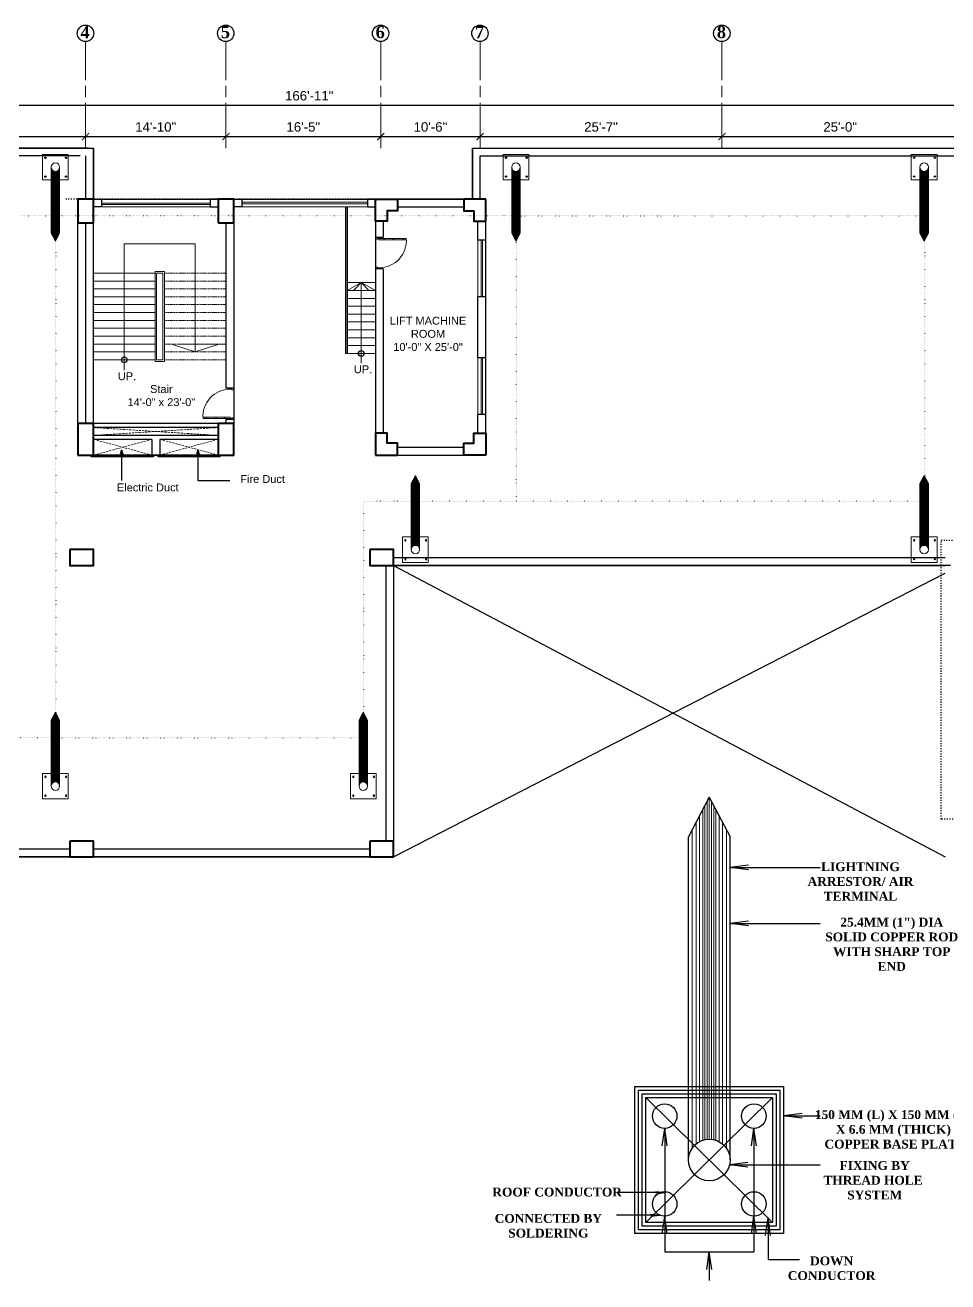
# Model space of a CAD drawing. Header units: inches. Extents: x -12 to 20935469, y -1604 to 24729220.
# Drawn here: x 20842453 to 20845664, y 24645651 to 24650026 of the extents above; entities that cross this region are included whole.
import ezdxf

# ---------------------------------------------------------------- set-up
doc = ezdxf.new("R2010")
doc.units = ezdxf.units.IN
doc.header["$LTSCALE"] = 0.03
doc.header["$MEASUREMENT"] = 0
doc.header["$PDMODE"] = 32
doc.header["$PDSIZE"] = 15
for name, pattern in [('ACAD_ISO03W100', [30, 12, -18]), ('ACAD_ISO08W100', [36, 24, -3, 6, -3]), ('DASHED2', [0.375, 0.25, -0.125]), ('DOT', [0.25, 0, -0.25])]:
    doc.linetypes.add(name, pattern=pattern)
for name, color, linetype, lineweight in [('column', 1, 'Continuous', 40), ('Dim Line', 252, 'Continuous', 13), ('Door', 7, 'Continuous', 18), ('Dot', 253, 'Continuous', 0), ('Gas', 21, 'Continuous', 5), ('Grid Line', 252, 'Continuous', 18), ('HAS-1', 8, 'Continuous', 5), ('line', 7, 'Continuous', 9), ('Main Wall', 7, 'Continuous', 30), ('RAIL', 23, 'Continuous', 13), ('STAIR', 46, 'Continuous', 15), ('wind.', 150, 'Continuous', 20)]:
    doc.layers.add(name, color=color, linetype=linetype, lineweight=lineweight)
for name, color, linetype in [('QP TEX', 7, 'Continuous'), ('TEXT', 7, 'Continuous'), ('w', 188, 'DOT')]:
    doc.layers.add(name, color=color, linetype=linetype)
doc.styles.add('2', font='swisscl.ttf')
doc.styles.add('RomanS', font='arial.ttf', dxfattribs={"height": 12})
doc.styles.get("Standard").update_dxf_attribs({"font": 'timesbd.ttf'})
doc.dimstyles.new('Aec_Arch_I', dxfattribs={"dimscale": 96, "dimtxt": 12, "dimasz": 0.09375, "dimexe": 0.125, "dimexo": 0.125, "dimgap": 0.0625, "dimtad": 1, "dimdec": 0, "dimzin": 3, "dimdsep": 46, "dimlunit": 4, "dimtxsty": 'RomanS', "dimblk1": 'ARCHTICK', "dimblk2": 'ARCHTICK', "dimsah": 1, "dimcen": 0.09375, "dimdle": 0.125, "dimadec": 0, "dimazin": 0, "dimtfac": 0.75, "dimtdec": 0, "dimtmove": 2, "dimatfit": 3, "dimldrblk": 'ARCHTICK', "dimfxl": 1, "dimfrac": 1, "dimtolj": 1, "dimtzin": 0, "dimarcsym": 0})
doc.dimstyles.new('arch grid', dxfattribs={"dimtxt": 250, "dimasz": 100, "dimexe": 10, "dimexo": 10, "dimgap": 0.09, "dimtad": 0, "dimdec": 0, "dimzin": 0, "dimdsep": 46, "dimtxsty": 'Standard', "dimblk": 'DOT', "dimcen": 50, "dimdle": 50, "dimclrd": 256, "dimclre": 256, "dimadec": 0, "dimazin": 0, "dimtfac": 1, "dimtdec": 0, "dimtofl": 0, "dimtmove": 0, "dimatfit": 3, "dimldrblk": 'DOT', "dimfxl": 200, "dimfxlon": 1, "dimtolj": 1, "dimtzin": 0, "dimlwd": -1, "dimlwe": -1, "dimarcsym": 1})

# ---------------------------------------------------------------- blocks, each defined once
blk = doc.blocks.new('Door_45')
at = {"layer": 'Door'}
for p, q in [((1.5, 5), (1.5, 44)), ((1.5, 40), (2.2, 40)), ((2.2, 40), (2.2, 39.5)), ((2.2, 39.5), (2.7, 39.5)), ((2.7, 39.5), (2.7, 40)), ((2.7, 40), (3.5, 40)), ((3.5, 44), (3.5, 5)), ((1.5, 25.8), (2.2, 25.8)), ((2.2, 25.8), (2.2, 25.3)), ((2.2, 25.3), (2.7, 25.3)), ((2.7, 25.8), (3.5, 25.8)), ((2.7, 25.3), (2.7, 25.8)), ((0, 0), (0, 5)), ((0, 5), (1.5, 5)), ((1.5, 12.6), (2.2, 12.6)), ((3.5, 5), (1.5, 5)), ((1.5, 5), (1.5, 3)), ((1.5, 3), (2.5, 3)), ((2.2, 12.6), (2.2, 13.1)), ((2.2, 13.1), (2.7, 13.1)), ((2.5, 3), (2.5, 0)), ((2.7, 13.1), (2.7, 12.6)), ((2.7, 12.6), (3.5, 12.6)), ((42.5, 3), (42.5, 0)), ((43.5, 3), (42.5, 3)), ((45, 5), (43.5, 5)), ((43.5, 5), (43.5, 3)), ((45, 0), (45, 5)), ((2.5, 0), (0, 0)), ((42.5, 0), (45, 0))]:
    blk.add_line(p, q, dxfattribs=at)
blk.add_arc((4.7, 5.3), 38.8, 359.6233, 94.6685, dxfattribs=at)
blk = doc.blocks.new('FGTGRFG')
at = {"ltscale": 50}
for p, q in [((5098305, 4836108), (5098211, 4835930)), ((5098305, 4836108), (5098399, 4835930)), ((5098211, 4834468), (5098211, 4835930)), ((5098399, 4834468), (5098399, 4835930))]:
    blk.add_line(p, q, dxfattribs=at)
blk.add_lwpolyline([(5098019, 4834750), (5098591, 4834750), (5098591, 4834186), (5098019, 4834186)], close=True, dxfattribs=at)
blk.add_circle((5098305, 4834468), 94.1, dxfattribs=at)
at = {"layer": 'HAS-1', "lineweight": 5, "ltscale": 50}
for p, q in [((5098228, 4834522), (5098228, 4835962)), ((5098245, 4834540), (5098245, 4835995)), ((5098261, 4834551), (5098261, 4836024)), ((5098275, 4834557), (5098275, 4836052)), ((5098285, 4834560), (5098285, 4836070)), ((5098295, 4834562), (5098295, 4836089)), ((5098305, 4834562), (5098305, 4836108)), ((5098315, 4834562), (5098315, 4836089)), ((5098325, 4834560), (5098325, 4836070)), ((5098335, 4834557), (5098335, 4836052)), ((5098349, 4834551), (5098349, 4836024)), ((5098365, 4834540), (5098365, 4835995)), ((5098382, 4834522), (5098382, 4835962))]:
    blk.add_line(p, q, dxfattribs=at)
blk = doc.blocks.new('ant')
at = {"layer": 'QP TEX'}
for p, q in [((20822761.1, 24641601.9), (20822761.1, 24641589.8)), ((20822761.1, 24641589.8), (20822761.1, 24641572.6))]:
    blk.add_line(p, q, dxfattribs=at)
for centre in [(20822747.8, 24641676.4), (20822774, 24641676.4), (20822747.8, 24641652.5), (20822774, 24641652.5)]:
    blk.add_circle(centre, 0.788, dxfattribs=at)
at = {"layer": 'line', "color": 0, "lineweight": 25, "xscale": 0.05729855837390801, "yscale": 0.05729855837390801, "zscale": 0.05729855837390801, "rotation": 180}
blk.add_blockref('FGTGRFG', (21114886, 24918672.4), dxfattribs=at)
blk = doc.blocks.new('_ArchTick')
at = {"color": 0, "linetype": 'ByBlock', "lineweight": 35, "const_width": 0.15}
blk.add_lwpolyline([(-0.5, -0.5), (0.5, 0.5)], dxfattribs=at)
blk = doc.blocks.new('*D338')
at = {"layer": 'Defpoints', "color": 0, "transparency": 16777216}
for p in [(20820592.2, 24639400.9), (20820862.2, 24639400.9), (20820862.2, 24639400.9)]:
    blk.add_point(p, dxfattribs=at)
at = {"layer": 'Dim Line', "color": 0, "lineweight": -2, "transparency": 16777216}
blk.add_line((20820580.2, 24639400.9), (20820874.2, 24639400.9), dxfattribs=at)
at = {"layer": 'Dim Line', "color": 0, "lineweight": -2, "transparency": 16777216, "xscale": 9, "yscale": 9, "zscale": 9, "rotation": 180}
blk.add_blockref('_ArchTick', (20820592.2, 24639400.9), dxfattribs=at)
at = {"layer": 'Dim Line', "color": 0, "lineweight": -2, "transparency": 16777216, "xscale": 9, "yscale": 9, "zscale": 9}
blk.add_blockref('_ArchTick', (20820862.2, 24639400.9), dxfattribs=at)
at = {"layer": 'Dim Line', "color": 0, "transparency": 16777216, "insert": (20820727.2, 24639413.1), "char_height": 12, "attachment_point": 5, "style": 'RomanS'}
blk.add_mtext('\\A1;22\'-6"', dxfattribs=at)
blk = doc.blocks.new('*D339')
at = {"layer": 'Defpoints', "color": 0, "transparency": 16777216}
for p in [(20820862.2, 24639400.9), (20821040.2, 24639400.9), (20821040.2, 24639400.9)]:
    blk.add_point(p, dxfattribs=at)
at = {"layer": 'Dim Line', "color": 0, "lineweight": -2, "transparency": 16777216}
blk.add_line((20820850.2, 24639400.9), (20821052.2, 24639400.9), dxfattribs=at)
at = {"layer": 'Dim Line', "color": 0, "lineweight": -2, "transparency": 16777216, "xscale": 9, "yscale": 9, "zscale": 9, "rotation": 180}
blk.add_blockref('_ArchTick', (20820862.2, 24639400.9), dxfattribs=at)
at = {"layer": 'Dim Line', "color": 0, "lineweight": -2, "transparency": 16777216, "xscale": 9, "yscale": 9, "zscale": 9}
blk.add_blockref('_ArchTick', (20821040.2, 24639400.9), dxfattribs=at)
at = {"layer": 'Dim Line', "color": 0, "transparency": 16777216, "insert": (20820951.2, 24639413.1), "char_height": 12, "attachment_point": 5, "style": 'RomanS'}
blk.add_mtext('\\A1;14\'-10"', dxfattribs=at)
blk = doc.blocks.new('*D340')
at = {"layer": 'Defpoints', "color": 0, "transparency": 16777216}
for p in [(20821040.2, 24639400.9), (20821236.7, 24639400.9), (20821236.7, 24639400.9)]:
    blk.add_point(p, dxfattribs=at)
at = {"layer": 'Dim Line', "color": 0, "lineweight": -2, "transparency": 16777216}
for p, q in [((20821028.2, 24639400.9), (20821248.7, 24639400.9)), ((20821040.2, 24639388.9), (20821040.2, 24639388.9)), ((20821236.7, 24639388.9), (20821236.7, 24639388.9))]:
    blk.add_line(p, q, dxfattribs=at)
at = {"layer": 'Dim Line', "color": 0, "lineweight": -2, "transparency": 16777216, "xscale": 9, "yscale": 9, "zscale": 9, "rotation": 180}
blk.add_blockref('_ArchTick', (20821040.2, 24639400.9), dxfattribs=at)
at = {"layer": 'Dim Line', "color": 0, "lineweight": -2, "transparency": 16777216, "xscale": 9, "yscale": 9, "zscale": 9}
blk.add_blockref('_ArchTick', (20821236.7, 24639400.9), dxfattribs=at)
at = {"layer": 'Dim Line', "color": 0, "transparency": 16777216, "insert": (20821138.5, 24639413.1), "char_height": 12, "attachment_point": 5, "style": 'RomanS'}
blk.add_mtext('\\A1;16\'-5"', dxfattribs=at)
blk = doc.blocks.new('*D341')
at = {"layer": 'Defpoints', "color": 0, "transparency": 16777216}
for p in [(20821236.7, 24639400.9), (20821362.8, 24639400.9), (20821362.8, 24639400.9)]:
    blk.add_point(p, dxfattribs=at)
at = {"layer": 'Dim Line', "color": 0, "lineweight": -2, "transparency": 16777216}
for p, q in [((20821224.7, 24639400.9), (20821374.8, 24639400.9)), ((20821236.7, 24639388.9), (20821236.7, 24639388.9)), ((20821362.8, 24639388.9), (20821362.8, 24639388.9))]:
    blk.add_line(p, q, dxfattribs=at)
at = {"layer": 'Dim Line', "color": 0, "lineweight": -2, "transparency": 16777216, "xscale": 9, "yscale": 9, "zscale": 9, "rotation": 180}
blk.add_blockref('_ArchTick', (20821236.7, 24639400.9), dxfattribs=at)
at = {"layer": 'Dim Line', "color": 0, "lineweight": -2, "transparency": 16777216, "xscale": 9, "yscale": 9, "zscale": 9}
blk.add_blockref('_ArchTick', (20821362.8, 24639400.9), dxfattribs=at)
at = {"layer": 'Dim Line', "color": 0, "transparency": 16777216, "insert": (20821299.8, 24639413.1), "char_height": 12, "attachment_point": 5, "style": 'RomanS'}
blk.add_mtext('\\A1;10\'-6"', dxfattribs=at)
blk = doc.blocks.new('*D342')
at = {"layer": 'Defpoints', "color": 0, "transparency": 16777216}
for p in [(20821362.8, 24639400.9), (20821669.8, 24639400.9), (20821669.8, 24639400.9)]:
    blk.add_point(p, dxfattribs=at)
at = {"layer": 'Dim Line', "color": 0, "lineweight": -2, "transparency": 16777216}
for p, q in [((20821350.8, 24639400.9), (20821681.8, 24639400.9)), ((20821362.8, 24639388.9), (20821362.8, 24639388.9)), ((20821669.8, 24639388.9), (20821669.8, 24639388.9))]:
    blk.add_line(p, q, dxfattribs=at)
at = {"layer": 'Dim Line', "color": 0, "lineweight": -2, "transparency": 16777216, "xscale": 9, "yscale": 9, "zscale": 9, "rotation": 180}
blk.add_blockref('_ArchTick', (20821362.8, 24639400.9), dxfattribs=at)
at = {"layer": 'Dim Line', "color": 0, "lineweight": -2, "transparency": 16777216, "xscale": 9, "yscale": 9, "zscale": 9}
blk.add_blockref('_ArchTick', (20821669.8, 24639400.9), dxfattribs=at)
at = {"layer": 'Dim Line', "color": 0, "transparency": 16777216, "insert": (20821516.3, 24639413.1), "char_height": 12, "attachment_point": 5, "style": 'RomanS'}
blk.add_mtext('\\A1;25\'-7"', dxfattribs=at)
blk = doc.blocks.new('*D343')
at = {"layer": 'Defpoints', "color": 0, "transparency": 16777216}
for p in [(20821669.8, 24639400.9), (20821969.8, 24639400.9), (20821969.8, 24639400.9)]:
    blk.add_point(p, dxfattribs=at)
at = {"layer": 'Dim Line', "color": 0, "lineweight": -2, "transparency": 16777216}
blk.add_line((20821657.8, 24639400.9), (20821981.8, 24639400.9), dxfattribs=at)
at = {"layer": 'Dim Line', "color": 0, "lineweight": -2, "transparency": 16777216, "xscale": 9, "yscale": 9, "zscale": 9, "rotation": 180}
blk.add_blockref('_ArchTick', (20821669.8, 24639400.9), dxfattribs=at)
at = {"layer": 'Dim Line', "color": 0, "lineweight": -2, "transparency": 16777216, "xscale": 9, "yscale": 9, "zscale": 9}
blk.add_blockref('_ArchTick', (20821969.8, 24639400.9), dxfattribs=at)
at = {"layer": 'Dim Line', "color": 0, "transparency": 16777216, "insert": (20821819.8, 24639413.1), "char_height": 12, "attachment_point": 5, "style": 'RomanS'}
blk.add_mtext('\\A1;25\'-0"', dxfattribs=at)
blk = doc.blocks.new('*D329')
at = {"layer": 'Defpoints', "color": 0, "transparency": 16777216}
for p in [(20822147.7, 24639440.6), (20820144.3, 24639433.5), (20822147.7, 24639433.5)]:
    blk.add_point(p, dxfattribs=at)
at = {"layer": 'Dim Line', "color": 0, "lineweight": -2, "transparency": 16777216}
for p, q in [((20820144.3, 24639445.5), (20820144.3, 24639452.6)), ((20822147.7, 24639445.5), (20822147.7, 24639452.6)), ((20820132.3, 24639440.6), (20822159.7, 24639440.6))]:
    blk.add_line(p, q, dxfattribs=at)
at = {"layer": 'Dim Line', "color": 0, "lineweight": -2, "transparency": 16777216, "xscale": 9, "yscale": 9, "zscale": 9, "rotation": 180}
blk.add_blockref('_ArchTick', (20820144.3, 24639440.6), dxfattribs=at)
at = {"layer": 'Dim Line', "color": 0, "lineweight": -2, "transparency": 16777216, "xscale": 9, "yscale": 9, "zscale": 9}
blk.add_blockref('_ArchTick', (20822147.7, 24639440.6), dxfattribs=at)
at = {"layer": 'Dim Line', "color": 0, "transparency": 16777216, "insert": (20821146, 24639452.7), "char_height": 12, "attachment_point": 5, "style": 'RomanS'}
blk.add_mtext('\\A1;166\'-11"', dxfattribs=at)
blk = doc.blocks.new('_Oblique')
at = {"color": 0, "linetype": 'ByBlock', "lineweight": -2}
blk.add_line((-0.5, -0.5), (0.5, 0.5), dxfattribs=at)
blk = doc.blocks.new('*D363')
at = {"ltscale": 50, "transparency": 16777216}
for p, q in [((3479.2, 24649574.1), (3479.2, 24649400.8)), ((3479.4, 24649524.1), (3469.2, 24649524.1)), ((3479.4, 24649400.8), (3469.2, 24649400.8)), ((3479.2, 24649400.8), (3479.2, 8350.7))]:
    blk.add_line(p, q, dxfattribs=at)
at = {"layer": 'Defpoints', "color": 0, "ltscale": 50, "transparency": 16777216}
for p in [(20846678.2, 24649524.1), (3479.2, 24649400.8), (20846678.2, 24649400.8)]:
    blk.add_point(p, dxfattribs=at)
at = {"ltscale": 50, "transparency": 16777216, "xscale": 100, "yscale": 100, "zscale": 100}
for p, rotation in [((3479.2, 24649524.1), 90), ((3479.2, 24649400.8), 270)]:
    blk.add_blockref('_Oblique', p, dxfattribs=dict(at, rotation=rotation))
at = {"color": 0, "ltscale": 50, "transparency": 16777216, "insert": (3479.2, 3397.6), "char_height": 250, "attachment_point": 5, "rotation": 90}
blk.add_mtext('\\A1;{\\H8.57143x;300mm}', dxfattribs=at)
blk = doc.blocks.new('_Dot')
at = {"color": 0, "linetype": 'ByBlock', "lineweight": -2}
blk.add_line((-0.5, 0), (-1, 0), dxfattribs=at)
at = {"color": 0, "linetype": 'ByBlock', "const_width": 0.5}
blk.add_lwpolyline([(-0.25, 0, 1), (0.25, 0, 1)], format="xyb", close=True, dxfattribs=at)
blk = doc.blocks.new('GRID')
at = {"layer": 'Grid Line', "color": 252, "linetype": 'ACAD_ISO08W100', "lineweight": 9, "ltscale": 80, "true_color": 0x939598}
for p, q in [((20820862.2, 24639386.3), (20820862.2, 24639521.6)), ((20821040.2, 24639386.3), (20821040.2, 24639521.5)), ((20821236.7, 24639386.3), (20821236.7, 24639521.5)), ((20821362.8, 24639386.3), (20821362.8, 24639521.5)), ((20821669.8, 24639386.3), (20821669.8, 24639521.5))]:
    blk.add_line(p, q, dxfattribs=at)
at = {"layer": 'TEXT'}
for centre in [(20820862.1, 24639532), (20821040.1, 24639532), (20821236.6, 24639532), (20821362.6, 24639532), (20821669.6, 24639532)]:
    blk.add_circle(centre, 10.4, dxfattribs=at)
at = {"layer": 'TEXT', "char_height": 15.44, "width": 227.458, "attachment_point": 8, "rotation": 0}
for s, insert in [('\\A1;4', (20820861.6, 24639525.7)), ('\\A1;5', (20821039.6, 24639525.7)), ('\\A1;6', (20821236.1, 24639525.7)), ('\\A1;7', (20821362.1, 24639525.7)), ('\\A1;8', (20821669.1, 24639525.7))]:
    blk.add_mtext(s, dxfattribs=dict(at, insert=insert))
at = {"layer": 'Dim Line'}
for base, p1, p2, picture, middle in [((20822147.7, 24639440.6), (20820144.3, 24639433.5), (20822147.7, 24639433.5), '*D329', (20821146, 24639452.7)), ((20820862.2, 24639400.9), (20820592.2, 24639400.9), (20820862.2, 24639400.9), '*D338', (20820727.2, 24639413.1)), ((20821040.2, 24639400.9), (20820862.2, 24639400.9), (20821040.2, 24639400.9), '*D339', (20820951.2, 24639413.1)), ((20821236.7488, 24639400.9268), (20821040.2196, 24639400.9268), (20821236.7488, 24639400.9268), '*D340', (20821138.4842, 24639413.0536)), ((20821362.8, 24639400.9), (20821236.7, 24639400.9), (20821362.8, 24639400.9), '*D341', (20821299.8, 24639413.1)), ((20821669.8, 24639400.9), (20821362.8, 24639400.9), (20821669.8, 24639400.9), '*D342', (20821516.3, 24639413.1)), ((20821969.8, 24639400.9), (20821669.8, 24639400.9), (20821969.8, 24639400.9), '*D343', (20821819.8, 24639413.1))]:
    dim = blk.add_linear_dim(base=base, p1=p1, p2=p2, dimstyle='Aec_Arch_I', dxfattribs=at)
    dim.commit()
    dim.dimension.update_dxf_attribs({"geometry": picture, "text_midpoint": middle})

msp = doc.modelspace()

# ---------------------------------------------------------------- linework, layer by layer
at = {"linetype": 'ACAD_ISO03W100', "ltscale": 10}
msp.add_line((20844055.9, 24649420.4), (20842589.9, 24649420.4), dxfattribs=at)
for p, q in [((20843567.8, 24649393.1), (20843567.8, 24648883.1)), ((20843644.6, 24649393), (20843567.8, 24649392.5)), ((20843573.3, 24649393.1), (20843573.3, 24648883.1)), ((20843573.3, 24648883.1), (20843567.8, 24648883.1)), ((20842788.9, 24648547.5), (20842784.3, 24648532.8)), ((20842788.9, 24648547.5), (20842788.9, 24648440.8)), ((20842788.9, 24648547.5), (20842793.4, 24648532.8)), ((20843054.1, 24648547.5), (20843049.6, 24648532.8)), ((20843054.1, 24648547.5), (20843054.1, 24648440.3)), ((20843054.1, 24648547.5), (20843058.6, 24648532.8)), ((20843054.1, 24648440.3), (20843165.6, 24648440.3)), ((20843734.9, 24648145.4), (20845654.2, 24647130.9)), ((20843734.9, 24647130.9), (20845654.2, 24648118))]:
    msp.add_line(p, q)
at = {"ltscale": 50}
for p, q in [((20844833.6, 24647338), (20844761.1, 24647200.8)), ((20844833.6, 24647338), (20844906, 24647200.8)), ((20844761.1, 24646075.5), (20844761.1, 24647200.8)), ((20844906, 24646075.5), (20844906, 24647200.8)), ((20844970, 24647101.5), (20844906, 24647093.7)), ((20844906, 24647093.7), (20845219.8, 24647093.7)), ((20844970, 24647085.9), (20844906, 24647093.7)), ((20844970, 24646906.7), (20844906, 24646898.9)), ((20844906, 24646898.9), (20845219.8, 24646898.9)), ((20844970, 24646891.1), (20844906, 24646898.9)), ((20844613.3, 24646292.6), (20845053.8, 24645858.4)), ((20845053.8, 24646292.6), (20844613.3, 24645858.4)), ((20845156.4, 24646236.8), (20845092.3, 24646229.1)), ((20845092.3, 24646229.1), (20845219.8, 24646229.1)), ((20845156.4, 24646221.3), (20845092.3, 24646229.1)), ((20844669.5, 24646124.3), (20844678.4, 24646185.7)), ((20844678.4, 24646185.7), (20844678.4, 24645756.2)), ((20844687.2, 24646124.3), (20844678.4, 24646185.7)), ((20844979.9, 24646124.3), (20844988.8, 24646185.7)), ((20844988.8, 24646185.7), (20844988.8, 24645756.2)), ((20844997.6, 24646124.3), (20844988.8, 24646185.7)), ((20844968.1, 24646066.6), (20844904, 24646058.8)), ((20844904, 24646058.8), (20845219.8, 24646058.8)), ((20844968.1, 24646051), (20844904, 24646058.8)), ((20844678.4, 24645962), (20844512.2, 24645962)), ((20844647.1, 24645965.8), (20844678.4, 24645962)), ((20844647.1, 24645965.8), (20844678.4, 24645962)), ((20844647.1, 24645958.1), (20844678.4, 24645962)), ((20844661.1, 24645883.5), (20844511.1, 24645883.5)), ((20844629.9, 24645887.3), (20844661.1, 24645883.5)), ((20844629.9, 24645879.6), (20844661.1, 24645883.5)), ((20844669.5, 24645818.4), (20844678.4, 24645879.8)), ((20844687.2, 24645818.4), (20844678.4, 24645879.8)), ((20844979.9, 24645818.4), (20844988.8, 24645879.8)), ((20844997.6, 24645818.4), (20844988.8, 24645879.8)), ((20845029.3, 24645812.5), (20845038.1, 24645873.9)), ((20845038.1, 24645873.9), (20845038.1, 24645729.7)), ((20845047, 24645812.5), (20845038.1, 24645873.9)), ((20844678.4, 24645756.2), (20844988.8, 24645756.2)), ((20844824.7, 24645694.8), (20844833.6, 24645756.2)), ((20844833.6, 24645756.2), (20844833.6, 24645655.7)), ((20844842.4, 24645694.8), (20844833.6, 24645756.2)), ((20845038.1, 24645729.7), (20845147, 24645729.7))]:
    msp.add_line(p, q, dxfattribs=at)
for points in [[(20841156, 24647130.9), (20841156, 24647295.4), (20840668, 24647295.3), (20840668, 24649433.6), (20841156, 24649433.6), (20841156, 24649598.2), (20842691.4, 24649598.2), (20842691.4, 24649420.5), (20844009.2, 24649420.5), (20844009.2, 24649598.2), (20845727.9, 24649598.2)], [(20845673, 24648145.4), (20843734.9, 24648145.4), (20843734.9, 24647130.9), (20841156, 24647130.9)]]:
    msp.add_lwpolyline(points)
for points in [[(20842636.5, 24649420.4), (20843179.3, 24649420.4), (20843179.3, 24648529.3), (20842636.5, 24648529.3)], [(20843672, 24648529.3), (20844055.9, 24648529.3), (20844055.9, 24649420.4), (20843672, 24649420.4)], [(20842682.9, 24648529.3), (20842900.3, 24648529.3), (20842900.3, 24648523.8), (20842682.9, 24648523.8)], [(20842916.2, 24648529.3), (20843130.7, 24648529.3), (20843130.7, 24648523.8), (20842916.2, 24648523.8)]]:
    msp.add_lwpolyline(points, close=True)
at = {"linetype": 'ACAD_ISO03W100', "ltscale": 10}
msp.add_lwpolyline([(20846248.7, 24647262.4), (20845640.1, 24647262.4), (20845640.1, 24648233.1), (20846248.7, 24648233.1)], close=True, dxfattribs=at)
at = {"ltscale": 50}
for points in [[(20844574.8, 24646331), (20845092.3, 24646331), (20845092.3, 24645819.9), (20844574.8, 24645819.9)], [(20844587.6, 24646318.2), (20845079.5, 24646318.2), (20845079.5, 24645832.7), (20844587.6, 24645832.7)], [(20844600.5, 24646305.4), (20845066.7, 24646305.4), (20845066.7, 24645845.6), (20844600.5, 24645845.6)], [(20844613.3, 24646292.6), (20845053.8, 24646292.6), (20845053.8, 24645858.4), (20844613.3, 24645858.4)]]:
    msp.add_lwpolyline(points, close=True, dxfattribs=at)
for centre in [(20843622.7, 24648883.1), (20842798.2, 24648861.2)]:
    msp.add_circle(centre, 9.88)
for centre, radius in [((20844678.4, 24646228.4), 42.7), ((20844988.8, 24646228.4), 42.7), ((20844833.6, 24646075.5), 72.4), ((20844678.4, 24645922.5), 42.7), ((20844988.8, 24645922.5), 42.7)]:
    msp.add_circle(centre, radius, dxfattribs=at)
at = {"layer": 'column', "lineweight": 40, "ltscale": 20}
for points in [[(20842636.5, 24649338.2), (20842691.4, 24649338.2), (20842691.4, 24649420.5), (20842636.5, 24649420.5)], [(20843124.5, 24649338.2), (20843179.3, 24649338.2), (20843179.3, 24649420.5), (20843124.5, 24649420.5)], [(20842636.5, 24648529.3), (20842691.4, 24648529.3), (20842691.4, 24648639), (20842636.5, 24648639)], [(20843124.5, 24648529.3), (20843179.3, 24648529.3), (20843179.3, 24648639), (20843124.5, 24648639)], [(20842609.2, 24648200.3), (20842609.2, 24648145.4), (20842691.4, 24648145.4), (20842691.4, 24648200.3)], [(20843652.7, 24648200.3), (20843652.7, 24648145.4), (20843734.9, 24648145.4), (20843734.9, 24648200.3)], [(20842609.2, 24647185.8), (20842609.2, 24647131), (20842691.4, 24647131), (20842691.4, 24647185.8)], [(20843652.7, 24647185.7), (20843652.7, 24647130.9), (20843734.9, 24647130.9), (20843734.9, 24647185.7)]]:
    msp.add_lwpolyline(points, close=True, dxfattribs=at)
for points in [[(20843672, 24649420.5), (20843748.8, 24649420.5), (20843748.8, 24649379.3), (20843713.1, 24649379.3), (20843713.1, 24649343.7), (20843672, 24649343.7), (20843672, 24649420.5)], [(20844055.9, 24649420.5), (20843979.1, 24649420.5), (20843979.1, 24649379.3), (20844014.7, 24649379.3), (20844014.7, 24649343.7), (20844055.9, 24649343.7), (20844055.9, 24649420.5)], [(20843672, 24648529.3), (20843748.8, 24648529.3), (20843748.8, 24648570.4), (20843713.1, 24648570.4), (20843713.1, 24648606.1), (20843672, 24648606.1), (20843672, 24648529.3)], [(20844055.9, 24648529.3), (20843979.1, 24648529.3), (20843979.1, 24648570.4), (20844014.7, 24648570.4), (20844014.7, 24648606.1), (20844055.9, 24648606.1), (20844055.9, 24648529.3)]]:
    msp.add_lwpolyline(points, dxfattribs=at)
at = {"layer": 'Dot', "linetype": 'DASHED2', "lineweight": 0, "ltscale": 1000}
for p, q in [((20842691.4, 24648625.2), (20843124.5, 24648597.8)), ((20843124.5, 24648625.2), (20842691.4, 24648597.8)), ((20842894.2, 24648584.1), (20842691.4, 24648529.3)), ((20842691.4, 24648584.1), (20842894.2, 24648529.3)), ((20842921.6, 24648584.1), (20843124.5, 24648529.3)), ((20843124.5, 24648584.1), (20842921.6, 24648529.3))]:
    msp.add_line(p, q, dxfattribs=at)
at = {"layer": 'Gas', "color": 0, "lineweight": 5}
for points in [[(20842938, 24648855.7), (20842905.1, 24648855.7), (20842905.1, 24649168.2), (20842938, 24649168.2)], [(20842932.6, 24648861.2), (20842910.6, 24648861.2), (20842910.6, 24649162.7), (20842932.6, 24649162.7)]]:
    msp.add_lwpolyline(points, close=True, dxfattribs=at)
at = {"layer": 'Gas', "color": 0, "lineweight": 35}
msp.add_lwpolyline([(20843672, 24648529.4), (20843672, 24648529.3)], dxfattribs=at)
at = {"layer": 'HAS-1', "lineweight": 5, "ltscale": 50}
for p, q in [((20844818, 24646146.2), (20844818, 24647308.5)), ((20844825.8, 24646147.9), (20844825.8, 24647323.2)), ((20844833.6, 24646147.9), (20844833.6, 24647338)), ((20844841.4, 24646147.9), (20844841.4, 24647323.2)), ((20844849.2, 24646146.2), (20844849.2, 24647308.5)), ((20844799.4, 24646139.3), (20844799.4, 24647273.3)), ((20844810.8, 24646144.2), (20844810.8, 24647294.8)), ((20844856.4, 24646144.2), (20844856.4, 24647294.8)), ((20844867.7, 24646139.3), (20844867.7, 24647273.3)), ((20844774.2, 24646117), (20844774.2, 24647225.6)), ((20844787.4, 24646131.3), (20844787.4, 24647250.6)), ((20844879.7, 24646131.3), (20844879.7, 24647250.6)), ((20844892.9, 24646117), (20844892.9, 24647225.6))]:
    msp.add_line(p, q, dxfattribs=at)
at = {"layer": 'Main Wall', "lineweight": 30}
for p, q in [((20842672.1, 24649598.2), (20841156, 24649598.2)), ((20842691.4, 24649420.5), (20842691.4, 24649598.2)), ((20844009.2, 24649598.2), (20845727.9, 24649598.2)), ((20844009.2, 24649598.2), (20844009.2, 24649420.4)), ((20842644.7, 24649570.7), (20841183.4, 24649570.7)), ((20842663.9, 24649420.4), (20842663.9, 24649570.7)), ((20842663.9, 24649472.1), (20842664, 24649472.1)), ((20842663.9, 24649455.7), (20842664, 24649455.7)), ((20843699.4, 24649420.5), (20844028.4, 24649420.5)), ((20842691.4, 24648639), (20842691.4, 24649393.1)), ((20843748.8, 24649393.1), (20843979.1, 24649393.1)), ((20842663.9, 24648639), (20842663.9, 24649338.2)), ((20843151.9, 24649338.2), (20843151.9, 24648762.3)), ((20843179.3, 24649338.2), (20843179.3, 24648762.3)), ((20843672, 24649287.5), (20843699.4, 24649287.5)), ((20844055.9, 24649277.9), (20844028.4, 24649277.9)), ((20844055.9, 24649080.5), (20844028.4, 24649080.5)), ((20844055.9, 24648868), (20844028.4, 24648868)), ((20843179.3, 24648762.3), (20843151.9, 24648762.3)), ((20844055.9, 24648670.6), (20844028.4, 24648670.6)), ((20843124.5, 24648639), (20842691.4, 24648639)), ((20843124.5, 24648625.2), (20842691.4, 24648625.2)), ((20843151.9, 24648652.7), (20843151.9, 24648639)), ((20843179.3, 24648652.7), (20843151.9, 24648652.7)), ((20843179.3, 24648652.7), (20843179.3, 24648639)), ((20843124.5, 24648597.8), (20842691.4, 24648597.8)), ((20842894.2, 24648584.1), (20842691.4, 24648584.1)), ((20842894.2, 24648584.1), (20842894.2, 24648529.3)), ((20843124.5, 24648584.1), (20842921.6, 24648584.1)), ((20842921.6, 24648584.1), (20842921.6, 24648529.3)), ((20842894.2, 24648529.3), (20842921.6, 24648529.3)), ((20843748.8, 24648529.3), (20843979.1, 24648529.3)), ((20843707.9, 24648145.4), (20843707.9, 24647185.7)), ((20843734.9, 24648172.9), (20845654.2, 24648172.9)), ((20843734.9, 24648145.4), (20845654.2, 24648145.4)), ((20843734.9, 24648145.4), (20843734.9, 24647185.7)), ((20841210.8, 24647158.4), (20842609.2, 24647158.4)), ((20841210.8, 24647130.9), (20843652.7, 24647130.9)), ((20842691.4, 24647158.4), (20843652.7, 24647158.4))]:
    msp.add_line(p, q, dxfattribs=at)
for points in [[(20844036.6, 24649420.4), (20844036.6, 24649570.7), (20845700.5, 24649570.7), (20845700.5, 24649406.2), (20846188.4, 24649406.2)], [(20842691.4, 24649420.5), (20842718.8, 24649420.5), (20842718.8, 24649393.1), (20842691.4, 24649393.1)], [(20843124.5, 24649420.5), (20843097.1, 24649420.5), (20843097.1, 24649393.1), (20843124.5, 24649393.1)], [(20843179.4, 24649420.5), (20843206.8, 24649420.5), (20843206.8, 24649393.1), (20843179.4, 24649393.1)], [(20843672, 24649420.4), (20843644.6, 24649420.4), (20843644.6, 24649393), (20843672, 24649393)], [(20843672, 24649343.7), (20843672, 24649287.5)], [(20843699.4, 24649343.7), (20843699.4, 24649287.5)], [(20844028.4, 24649277.9), (20844028.4, 24649343.7)], [(20844055.9, 24649277.9), (20844055.9, 24649343.7)], [(20843699.4, 24649177.8), (20843672, 24649177.8), (20843672, 24648606.1)], [(20843699.4, 24649177.8), (20843699.4, 24648606.1)], [(20844028.4, 24648868), (20844028.4, 24649080.5)], [(20844055.9, 24648868), (20844055.9, 24649080.5)], [(20844028.4, 24648606.1), (20844028.4, 24648670.6)], [(20844055.9, 24648606), (20844055.9, 24648670.6)], [(20843748.8, 24648556.7), (20843979.1, 24648556.7)]]:
    msp.add_lwpolyline(points, dxfattribs=at)
at = {"layer": 'RAIL', "lineweight": 9}
for p, q in [((20842798.2, 24648825.1), (20842798.2, 24649264.2)), ((20842798.2, 24649264.2), (20843045, 24649264.2)), ((20843045, 24649264.2), (20843045, 24648888.6)), ((20842962.7, 24648916), (20843045, 24648888.6)), ((20843045, 24648888.6), (20843127.2, 24648916))]:
    msp.add_line(p, q, dxfattribs=at)
at = {"layer": 'STAIR', "color": 32, "lineweight": 5}
for p, q in [((20842691.4, 24649162.7), (20842905.1, 24649162.7)), ((20842691.4, 24649135.3), (20842905.1, 24649135.3)), ((20842691.4, 24649107.9), (20842905.1, 24649107.9)), ((20843672, 24649129.8), (20843573.3, 24649129.8)), ((20843622.7, 24649129.8), (20843573.3, 24649102.4)), ((20843672, 24649102.4), (20843573.3, 24649102.4)), ((20843573.3, 24649102.4), (20843595.9, 24649102.4)), ((20843595.9, 24649102.4), (20843622.7, 24649129.8)), ((20843622.7, 24648849.3), (20843622.7, 24649129.8)), ((20843622.7, 24649129.8), (20843672, 24649102.4)), ((20843649.5, 24649102.4), (20843622.7, 24649129.8)), ((20843672, 24649102.4), (20843649.5, 24649102.4)), ((20842691.4, 24649080.5), (20842905.1, 24649080.5)), ((20843672, 24649075), (20843573.3, 24649075)), ((20842691.4, 24649053.1), (20842905.1, 24649053.1)), ((20842691.4, 24649025.7), (20842905.1, 24649025.7)), ((20843672, 24649047.6), (20843573.3, 24649047.6)), ((20843672, 24649020.2), (20843573.3, 24649020.2)), ((20842691.4, 24648998.2), (20842905.1, 24648998.2)), ((20842691.4, 24648970.8), (20842905.1, 24648970.8)), ((20843672, 24648992.8), (20843573.3, 24648992.8)), ((20842691.4, 24648943.4), (20842905.1, 24648943.4)), ((20843672, 24648965.3), (20843573.3, 24648965.3)), ((20843672, 24648937.9), (20843573.3, 24648937.9)), ((20842691.4, 24648916), (20842905.1, 24648916)), ((20842691.4, 24648888.6), (20842905.1, 24648888.6)), ((20843672, 24648910.5), (20843573.3, 24648910.5)), ((20843672, 24648883.1), (20843573.3, 24648883.1)), ((20842691.4, 24648861.2), (20842905.1, 24648861.2))]:
    msp.add_line(p, q, dxfattribs=at)
at = {"layer": 'STAIR', "color": 32, "linetype": 'DASHED2', "lineweight": 5, "ltscale": 500}
for p, q in [((20842938, 24649162.7), (20843151.9, 24649162.7)), ((20842938, 24649135.3), (20843151.9, 24649135.3)), ((20842938, 24649107.9), (20843151.9, 24649107.9)), ((20842938, 24649080.5), (20843151.9, 24649080.5)), ((20842938, 24649053.1), (20843151.9, 24649053.1)), ((20842938, 24649025.7), (20843151.9, 24649025.7)), ((20842938, 24648998.2), (20843151.9, 24648998.2)), ((20842938, 24648970.8), (20843151.9, 24648970.8)), ((20842938, 24648943.4), (20843151.9, 24648943.4)), ((20843151.9, 24648916), (20842938, 24648916)), ((20842938, 24648888.6), (20843151.9, 24648888.6)), ((20842987.4, 24648916), (20843151.9, 24648916)), ((20842938, 24648861.2), (20843151.9, 24648861.2))]:
    msp.add_line(p, q, dxfattribs=at)
at = {"layer": 'w', "linetype": 'DOT', "lineweight": 30, "ltscale": 550, "transparency": 33554661}
for p, q in [((20842560.2, 24649362.9), (20844162.7, 24649362.9)), ((20843812.7, 24648368.8), (20843631.5, 24648368.8)), ((20843631.5, 24647549.1), (20843631.5, 24648368.8)), ((20844162.7, 24648368.8), (20843812.7, 24648368.8)), ((20842560.2, 24647545.4), (20843631.5, 24647545.4))]:
    msp.add_line(p, q, dxfattribs=at)
for points in [[(20841247.4, 24649361.9), (20842560.2, 24649361.9), (20842560.2, 24647545.4), (20841247.4, 24647545.4)], [(20844162.7, 24649361.9), (20845583, 24649361.9), (20845583, 24648368.8), (20844162.7, 24648368.8)]]:
    msp.add_lwpolyline(points, close=True, dxfattribs=at)
at = {"layer": 'wind.', "lineweight": 5}
for p, q in [((20842718.8, 24649420.5), (20843097.1, 24649420.5)), ((20842718.8, 24649406.8), (20843097.1, 24649406.8)), ((20843187.5, 24649420.5), (20843644.6, 24649420.5)), ((20843206.8, 24649409.5), (20843644.6, 24649409.5)), ((20843206.8, 24649404), (20843644.6, 24649404)), ((20842718.8, 24649401.3), (20843097.1, 24649401.3)), ((20842718.8, 24649393.1), (20843097.1, 24649393.1)), ((20843187.5, 24649393.1), (20843652.3, 24649393.1)), ((20844028.4, 24649080.5), (20844028.4, 24649277.9)), ((20844039.4, 24649080.5), (20844039.4, 24649277.9)), ((20844044.9, 24649080.5), (20844044.9, 24649277.9)), ((20844055.9, 24649080.5), (20844055.9, 24649277.9)), ((20844028.4, 24648868), (20844028.4, 24648670.6)), ((20844039.4, 24648670.6), (20844039.4, 24648868)), ((20844044.9, 24648670.6), (20844044.9, 24648868)), ((20844055.9, 24648670.6), (20844055.9, 24648868))]:
    msp.add_line(p, q, dxfattribs=at)

# ---------------------------------------------------------------- block references
at = {"xscale": 2.741766316531942, "yscale": 2.741766316531942, "zscale": 2.741766316531942}
msp.add_blockref('GRID', (-36243275.2, -42905841.4), dxfattribs=at)
at = {"layer": 'Door', "color": 250, "ltscale": 20, "xscale": 2.437125614659595, "yscale": 2.437125614659595, "zscale": 2.437125614659595}
for p, rotation in [((20843672.1, 24649287.5), 270), ((20843179.2, 24648652.7), 90.00000000000001)]:
    msp.add_blockref('Door_45', p, dxfattribs=dict(at, rotation=rotation))
at = {"layer": 'QP TEX', "xscale": 2.741766316531942, "yscale": 2.741766316531942, "zscale": 2.741766316531942}
for p in [(-36248584.9, -42912153.9), (-36246982.3, -42912153.9), (-36245562.1, -42912153.9)]:
    msp.add_blockref('ant', p, dxfattribs=at)
at = {"layer": 'QP TEX', "xscale": -2.741766316531942, "yscale": 2.741766316531942, "zscale": 2.741766316531942, "rotation": 180}
for p in [(-36247332.4, 92209885.5), (-36245562.1, 92209885.5), (-36248584.9, 92209062.2), (-36247513.6, 92209062.2)]:
    msp.add_blockref('ant', p, dxfattribs=at)

# ---------------------------------------------------------------- texts
at = {"layer": 'TEXT', "color": 30, "lineweight": 5, "ltscale": 20, "char_height": 27.418, "attachment_point": 2, "style": '2'}
for s, width, gutter_width, insert in [('\\pxsm1;{\\fArial|b0|i0|c0|p34;\\C0;LIFT MACHINE \\PROOM\\P10\'-0" X 25\'-0" }', 645.938, 2.06, (20843855, 24649010.8)), ('{\\fArial|b0|i0|c0|p34;\\C0;UP.}', 287.227, 1.37, (20843628.9, 24648841.7)), ('{\\fArial|b0|i0|c0|p34;\\C0;UP.}', 287.227, 1.37, (20842807.6, 24648817.5)), ('\\pxsm1;{\\fArial|b0|i0|c0|p34;\\C0;Stair\\P14\'-0" x 23\'-0"  }', 314.773, 0.773, (20842927.2, 24648773)), ('\\pxsm1,qc;{\\fArial|b0|i0|c0|p34;\\C0;Fire Duct}', 895.881, 2.06, (20843279.4, 24648459.8)), ('\\pxsm1,qc;{\\fArial|b0|i0|c0|p34;\\C0;Electric Duct}', 895.881, 2.06, (20842879.9, 24648430.5))]:
    msp.add_mtext_dynamic_manual_height_columns(s, width=width, gutter_width=gutter_width, heights=[0], dxfattribs=dict(at, insert=insert))
at = {"layer": 'TEXT', "ltscale": 50, "char_height": 30.79, "attachment_point": 1}
for s, width, insert in [('\\pxqc;LIGHTNING ARRESTOR/ AIR TERMINAL', 449.134, (20845135.1, 24647111.8)), ('\\pxqc;25.4MM (1") DIA SOLID COPPER ROD WITH SHARP TOP END', 491.519, (20845222.6, 24646918.8)), ('\\pxqc;150 MM (L) X 150 MM (W) X 6.6 MM (THICK)  COPPER BASE PLATE', 583.129, (20845188.3, 24646248.9)), ('\\pxqc;FIXING BY THREAD HOLE  SYSTEM', 430.047, (20845194.1, 24646071.7)), ('\\pxqc;ROOF CONDUCTOR', 563.063, (20844022.6, 24645979.3)), ('\\pxqc;CONNECTED BY SOLDERING', 474.984, (20844036.1, 24645887.7)), ('\\pxqc;DOWN CONDUCTOR', 338.502, (20845089.9, 24645739.8))]:
    msp.add_mtext_dynamic_manual_height_columns(s, width=width, gutter_width=0.057, heights=[0], dxfattribs=dict(at, insert=insert))

# ---------------------------------------------------------------- dimensions: what is measured, and where the dimension line sits
at = {"ltscale": 50}
dim = msp.add_linear_dim(base=(3479.2, 24649400.8), p1=(20846678.2, 24649524.1), p2=(20846678.2, 24649400.8), angle=90, text='{\\H8.57143x;300mm}', dimstyle='arch grid', override={"dimblk1": 'Oblique', "dimblk2": 'Oblique', "dimsah": 1, "dimfxl": 0.18}, dxfattribs=at)
dim.commit()
dim.dimension.update_dxf_attribs({"geometry": '*D363', "text_midpoint": (3479.2, 3397.6), "dimtype": 160})

doc.saveas('drawing.dxf')
